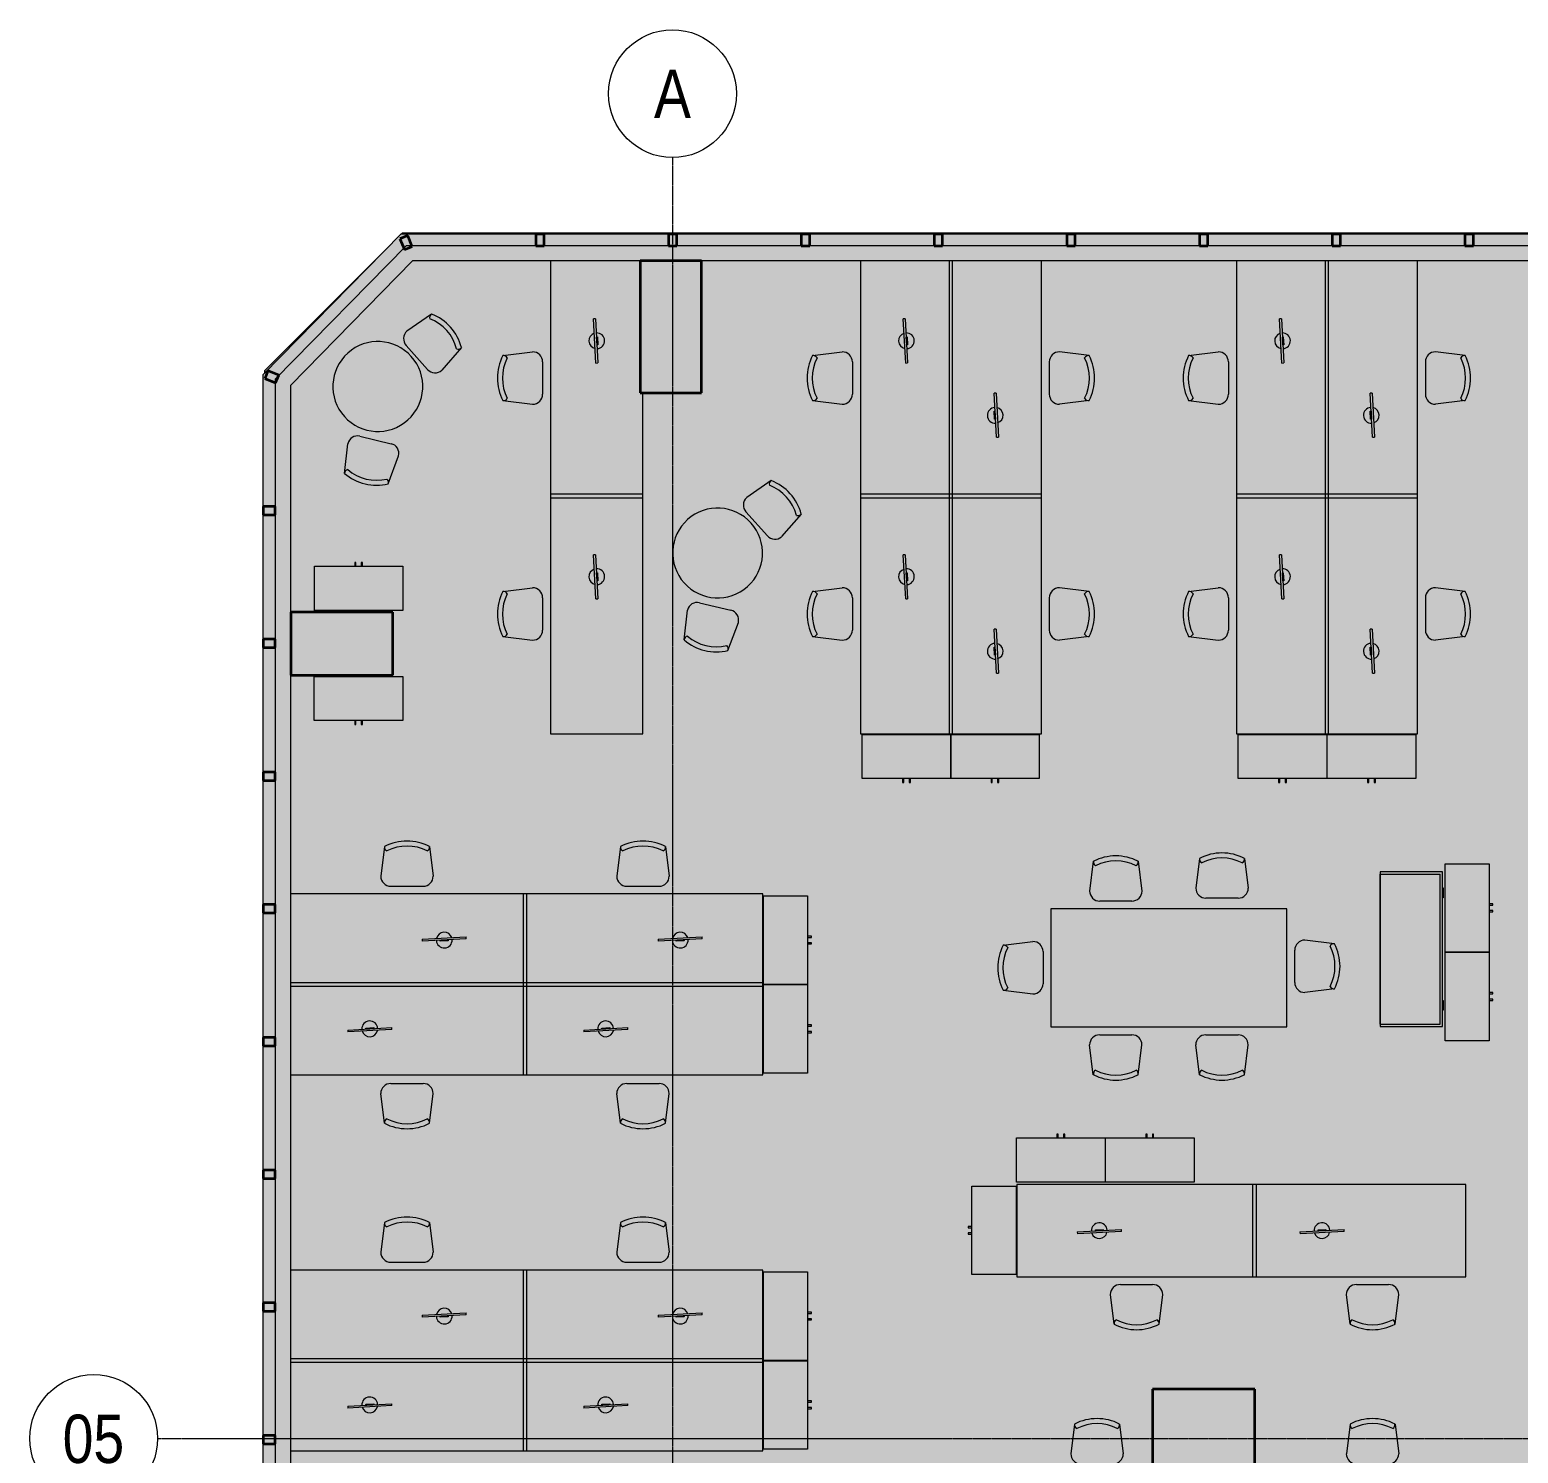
# Model space of a CAD drawing. Header units: millimetres. Extents: x -31381 to 39197, y -15686 to 26001.
# Drawn here: x -31381 to -16241, y 11521 to 26001 of the extents above; entities that cross this region are included whole.
import ezdxf

# ---------------------------------------------------------------- set-up
doc = ezdxf.new("R2010")
doc.units = ezdxf.units.MM
doc.linetypes.add('BVNDH-Grid Line', pattern=[22.225, 12.7, -3.175, 3.175, -3.175])
for name, color, linetype, lineweight in [('A-COLS', 52, 'Continuous', 13), ('A-DETL-GENF', 92, 'Continuous', 9), ('A-DETL-THIN', 151, 'Continuous', 9), ('A-WALL', 113, 'Continuous', 13), ('G-IMPT', 8, 'Continuous', 9), ('I-FURN', 30, 'Continuous', 13), ('Q-CASE', 31, 'Continuous', 9), ('S-COLS', 52, 'Continuous', 13), ('S-GRID', 1, 'Continuous', 9), ('S-GRID-IDEN', 1, 'Continuous', 9)]:
    doc.layers.add(name, color=color, linetype=linetype, lineweight=lineweight)
doc.styles.add('Arial Narrow', font='ARIALN.TTF', dxfattribs={"height": 491.641337})

# ---------------------------------------------------------------- blocks, each defined once
blk = doc.blocks.new('Desk - Arup Desk-682425-Level 9 201 Kent St 1_100')
at = {"layer": 'I-FURN', "lineweight": 9}
for p, q in [((1981, 850), (-429, 850)), ((1981, -88), (1981, 850)), ((159, 369), (608, 393)), ((159, 369), (160, 349)), ((609, 373), (160, 349)), ((344, 389), (424, 393)), ((345, 379), (344, 389)), ((425, 384), (345, 379)), ((424, 393), (425, 384)), ((609, 373), (608, 393)), ((-429, -88), (1981, -88))]:
    blk.add_line(p, q, dxfattribs=at)
for start, end in [(3, 183), (198, 348)]:
    blk.add_arc((383, 381), 80, start, end, dxfattribs=at)
blk = doc.blocks.new('Desk - Arup Desk-682426-Level 9 201 Kent St 1_100')
at = {"layer": 'I-FURN', "lineweight": 9}
for p, q in [((1981, 850), (-457, 850)), ((-457, 850), (-457, -88)), ((1981, -88), (1981, 850)), ((159, 369), (608, 393)), ((159, 369), (160, 349)), ((609, 373), (160, 349)), ((344, 389), (424, 393)), ((345, 379), (344, 389)), ((425, 384), (345, 379)), ((424, 393), (425, 384)), ((609, 373), (608, 393)), ((-457, -88), (1981, -88))]:
    blk.add_line(p, q, dxfattribs=at)
for start, end in [(3, 183), (198, 348)]:
    blk.add_arc((383, 381), 80, start, end, dxfattribs=at)
blk = doc.blocks.new('Desk - Arup Desk-682427-Level 9 201 Kent St 1_100')
at = {"layer": 'I-FURN', "lineweight": 9}
for p, q in [((1981, 850), (-457, 850)), ((-457, 850), (-457, -88)), ((1981, -88), (1981, 850)), ((159, 369), (608, 393)), ((159, 369), (160, 349)), ((609, 373), (160, 349)), ((344, 389), (424, 393)), ((345, 379), (344, 389)), ((425, 384), (345, 379)), ((424, 393), (425, 384)), ((609, 373), (608, 393)), ((-457, -88), (1981, -88))]:
    blk.add_line(p, q, dxfattribs=at)
for start, end in [(3, 183), (198, 348)]:
    blk.add_arc((383, 381), 80, start, end, dxfattribs=at)
blk = doc.blocks.new('Desk - Arup Desk-682428-Level 9 201 Kent St 1_100')
at = {"layer": 'I-FURN', "lineweight": 9}
for p, q in [((1953, 850), (-457, 850)), ((-457, 850), (-457, -88)), ((159, 369), (608, 393)), ((159, 369), (160, 349)), ((609, 373), (160, 349)), ((344, 389), (424, 393)), ((345, 379), (344, 389)), ((425, 384), (345, 379)), ((424, 393), (425, 384)), ((609, 373), (608, 393)), ((-457, -88), (1953, -88))]:
    blk.add_line(p, q, dxfattribs=at)
for start, end in [(3, 183), (198, 348)]:
    blk.add_arc((383, 381), 80, start, end, dxfattribs=at)
blk = doc.blocks.new('Chair-Desk - Chair-Desk-400354-Level 9 201 Kent St 1_100')
at = {"layer": 'I-FURN', "lineweight": 9}
for p, q in [((-164, 405), (163, 405)), ((-229, 0), (-266, 302)), ((229, 0), (266, 302))]:
    blk.add_line(p, q, dxfattribs=at)
for centre, radius, start, end in [((-164, 302), 103, 90, 180), ((163, 302), 103, 360, 90), ((-186, 7), 43.1, 116.8148, 189.0029), ((0, 447), 451, 242.9089, 297.0911), ((186, 7), 43.1, 350.9971, 63.1852), ((0, 447), 502, 242.9089, 297.0911)]:
    blk.add_arc(centre, radius, start, end, dxfattribs=at)
blk = doc.blocks.new('Chair-Desk - Chair-Desk-401080-Level 9 201 Kent St 1_100')
at = {"layer": 'I-FURN', "lineweight": 9}
for p, q in [((-229, 0), (-266, -302)), ((229, 0), (266, -302)), ((-164, -405), (163, -405))]:
    blk.add_line(p, q, dxfattribs=at)
for centre, radius, start, end in [((0, -447), 502, 62.9089, 117.0911), ((-186, -7), 43.1, 170.9971, 243.1852), ((0, -447), 451, 62.9089, 117.0911), ((186, -7), 43.1, 296.8148, 9.0029), ((-164, -302), 103, 180, 270), ((163, -302), 103, 270, 0)]:
    blk.add_arc(centre, radius, start, end, dxfattribs=at)
blk = doc.blocks.new('Desk - Arup Desk-641600-Level 9 201 Kent St 1_100')
at = {"layer": 'I-FURN', "lineweight": 9}
for p, q in [((1981, 850), (-429, 850)), ((1981, -88), (1981, 850)), ((159, 369), (608, 393)), ((159, 369), (160, 349)), ((609, 373), (160, 349)), ((344, 389), (424, 393)), ((345, 379), (344, 389)), ((425, 384), (345, 379)), ((424, 393), (425, 384)), ((609, 373), (608, 393)), ((-429, -88), (1981, -88))]:
    blk.add_line(p, q, dxfattribs=at)
for start, end in [(3, 183), (198, 348)]:
    blk.add_arc((383, 381), 80, start, end, dxfattribs=at)
blk = doc.blocks.new('Desk - Arup Desk-641601-Level 9 201 Kent St 1_100')
at = {"layer": 'I-FURN', "lineweight": 9}
for p, q in [((1981, 850), (-457, 850)), ((-457, 850), (-457, -88)), ((1981, -88), (1981, 850)), ((159, 369), (608, 393)), ((159, 369), (160, 349)), ((609, 373), (160, 349)), ((344, 389), (424, 393)), ((345, 379), (344, 389)), ((425, 384), (345, 379)), ((424, 393), (425, 384)), ((609, 373), (608, 393)), ((-457, -88), (1981, -88))]:
    blk.add_line(p, q, dxfattribs=at)
for start, end in [(3, 183), (198, 348)]:
    blk.add_arc((383, 381), 80, start, end, dxfattribs=at)
blk = doc.blocks.new('Desk - Arup Desk-682429-Level 9 201 Kent St 1_100')
at = {"layer": 'I-FURN', "lineweight": 9}
for p, q in [((1981, 850), (-457, 850)), ((-457, 850), (-457, -88)), ((1981, -88), (1981, 850)), ((159, 369), (608, 393)), ((159, 369), (160, 349)), ((609, 373), (160, 349)), ((344, 389), (424, 393)), ((345, 379), (344, 389)), ((425, 384), (345, 379)), ((424, 393), (425, 384)), ((609, 373), (608, 393)), ((-457, -88), (1981, -88))]:
    blk.add_line(p, q, dxfattribs=at)
for start, end in [(3, 183), (198, 348)]:
    blk.add_arc((383, 381), 80, start, end, dxfattribs=at)
blk = doc.blocks.new('Desk - Arup Desk-682430-Level 9 201 Kent St 1_100')
at = {"layer": 'I-FURN', "lineweight": 9}
for p, q in [((1953, 850), (-457, 850)), ((-457, 850), (-457, -88)), ((159, 369), (608, 393)), ((159, 369), (160, 349)), ((609, 373), (160, 349)), ((344, 389), (424, 393)), ((345, 379), (344, 389)), ((425, 384), (345, 379)), ((424, 393), (425, 384)), ((609, 373), (608, 393)), ((-457, -88), (1953, -88))]:
    blk.add_line(p, q, dxfattribs=at)
for start, end in [(3, 183), (198, 348)]:
    blk.add_arc((383, 381), 80, start, end, dxfattribs=at)
blk = doc.blocks.new('Desk - Arup Desk-682546-Level 9 201 Kent St 1_100')
at = {"layer": 'I-FURN', "lineweight": 9}
for p, q in [((1981, 850), (-424, 850)), ((1981, -88), (1981, 850)), ((159, 369), (608, 393)), ((159, 369), (160, 349)), ((609, 373), (160, 349)), ((344, 389), (424, 393)), ((345, 379), (344, 389)), ((425, 384), (345, 379)), ((424, 393), (425, 384)), ((609, 373), (608, 393)), ((-424, -88), (1981, -88))]:
    blk.add_line(p, q, dxfattribs=at)
for start, end in [(3, 183), (198, 348)]:
    blk.add_arc((383, 381), 80, start, end, dxfattribs=at)
blk = doc.blocks.new('Desk - Arup Desk-682547-Level 9 201 Kent St 1_100')
at = {"layer": 'I-FURN', "lineweight": 9}
for p, q in [((1981, 850), (-457, 850)), ((-457, 850), (-457, -88)), ((1981, -88), (1981, 850)), ((159, 369), (608, 393)), ((159, 369), (160, 349)), ((609, 373), (160, 349)), ((344, 389), (424, 393)), ((345, 379), (344, 389)), ((425, 384), (345, 379)), ((424, 393), (425, 384)), ((609, 373), (608, 393)), ((-457, -88), (1981, -88))]:
    blk.add_line(p, q, dxfattribs=at)
for start, end in [(3, 183), (198, 348)]:
    blk.add_arc((383, 381), 80, start, end, dxfattribs=at)
blk = doc.blocks.new('Desk - Arup Desk-682548-Level 9 201 Kent St 1_100')
at = {"layer": 'I-FURN', "lineweight": 9}
for p, q in [((1981, 850), (-457, 850)), ((-457, 850), (-457, -88)), ((1981, -88), (1981, 850)), ((159, 369), (608, 393)), ((159, 369), (160, 349)), ((609, 373), (160, 349)), ((344, 389), (424, 393)), ((345, 379), (344, 389)), ((425, 384), (345, 379)), ((424, 393), (425, 384)), ((609, 373), (608, 393)), ((-457, -88), (1981, -88))]:
    blk.add_line(p, q, dxfattribs=at)
for start, end in [(3, 183), (198, 348)]:
    blk.add_arc((383, 381), 80, start, end, dxfattribs=at)
blk = doc.blocks.new('Desk - Arup Desk-682549-Level 9 201 Kent St 1_100')
at = {"layer": 'I-FURN', "lineweight": 9}
for p, q in [((1948, 850), (-457, 850)), ((-457, 850), (-457, -88)), ((159, 369), (608, 393)), ((159, 369), (160, 349)), ((609, 373), (160, 349)), ((344, 389), (424, 393)), ((345, 379), (344, 389)), ((425, 384), (345, 379)), ((424, 393), (425, 384)), ((609, 373), (608, 393)), ((-457, -88), (1948, -88))]:
    blk.add_line(p, q, dxfattribs=at)
for start, end in [(3, 183), (198, 348)]:
    blk.add_arc((383, 381), 80, start, end, dxfattribs=at)
blk = doc.blocks.new('Desk - Arup Desk-682550-Level 9 201 Kent St 1_100')
at = {"layer": 'I-FURN', "lineweight": 9}
for p, q in [((1981, 850), (-424, 850)), ((1981, -88), (1981, 850)), ((159, 369), (608, 393)), ((159, 369), (160, 349)), ((609, 373), (160, 349)), ((344, 389), (424, 393)), ((345, 379), (344, 389)), ((425, 384), (345, 379)), ((424, 393), (425, 384)), ((609, 373), (608, 393)), ((-424, -88), (1981, -88))]:
    blk.add_line(p, q, dxfattribs=at)
for start, end in [(3, 183), (198, 348)]:
    blk.add_arc((383, 381), 80, start, end, dxfattribs=at)
blk = doc.blocks.new('Desk - Arup Desk-682551-Level 9 201 Kent St 1_100')
at = {"layer": 'I-FURN', "lineweight": 9}
for p, q in [((1981, 850), (-457, 850)), ((-457, 850), (-457, -88)), ((1981, -88), (1981, 850)), ((159, 369), (608, 393)), ((159, 369), (160, 349)), ((609, 373), (160, 349)), ((344, 389), (424, 393)), ((345, 379), (344, 389)), ((425, 384), (345, 379)), ((424, 393), (425, 384)), ((609, 373), (608, 393)), ((-457, -88), (1981, -88))]:
    blk.add_line(p, q, dxfattribs=at)
for start, end in [(3, 183), (198, 348)]:
    blk.add_arc((383, 381), 80, start, end, dxfattribs=at)
blk = doc.blocks.new('Desk - Arup Desk-682552-Level 9 201 Kent St 1_100')
at = {"layer": 'I-FURN', "lineweight": 9}
for p, q in [((1981, 850), (-457, 850)), ((-457, 850), (-457, -88)), ((1981, -88), (1981, 850)), ((159, 369), (608, 393)), ((159, 369), (160, 349)), ((609, 373), (160, 349)), ((344, 389), (424, 393)), ((345, 379), (344, 389)), ((425, 384), (345, 379)), ((424, 393), (425, 384)), ((609, 373), (608, 393)), ((-457, -88), (1981, -88))]:
    blk.add_line(p, q, dxfattribs=at)
for start, end in [(3, 183), (198, 348)]:
    blk.add_arc((383, 381), 80, start, end, dxfattribs=at)
blk = doc.blocks.new('Desk - Arup Desk-682553-Level 9 201 Kent St 1_100')
at = {"layer": 'I-FURN', "lineweight": 9}
for p, q in [((1948, 850), (-457, 850)), ((-457, 850), (-457, -88)), ((159, 369), (608, 393)), ((159, 369), (160, 349)), ((609, 373), (160, 349)), ((344, 389), (424, 393)), ((345, 379), (344, 389)), ((425, 384), (345, 379)), ((424, 393), (425, 384)), ((609, 373), (608, 393)), ((-457, -88), (1948, -88))]:
    blk.add_line(p, q, dxfattribs=at)
for start, end in [(3, 183), (198, 348)]:
    blk.add_arc((383, 381), 80, start, end, dxfattribs=at)
blk = doc.blocks.new('Desk - Arup Desk-682574-Level 9 201 Kent St 1_100')
at = {"layer": 'I-FURN', "lineweight": 9}
for p, q in [((1981, 850), (-457, 850)), ((-457, 850), (-457, -88)), ((1981, -88), (1981, 850)), ((159, 369), (608, 393)), ((159, 369), (160, 349)), ((609, 373), (160, 349)), ((344, 389), (424, 393)), ((345, 379), (344, 389)), ((425, 384), (345, 379)), ((424, 393), (425, 384)), ((609, 373), (608, 393)), ((-457, -88), (1981, -88))]:
    blk.add_line(p, q, dxfattribs=at)
for start, end in [(3, 183), (198, 348)]:
    blk.add_arc((383, 381), 80, start, end, dxfattribs=at)
blk = doc.blocks.new('Desk - Arup Desk-682575-Level 9 201 Kent St 1_100')
at = {"layer": 'I-FURN', "lineweight": 9}
for p, q in [((1846, 850), (-322, 850)), ((-322, 850), (-322, -88)), ((1846, -88), (1846, 850)), ((159, 369), (608, 393)), ((159, 369), (160, 349)), ((609, 373), (160, 349)), ((344, 389), (424, 393)), ((345, 379), (344, 389)), ((425, 384), (345, 379)), ((424, 393), (425, 384)), ((609, 373), (608, 393)), ((-322, -88), (1846, -88))]:
    blk.add_line(p, q, dxfattribs=at)
for start, end in [(3, 183), (198, 348)]:
    blk.add_arc((383, 381), 80, start, end, dxfattribs=at)
blk = doc.blocks.new('Desk - Arup Desk-682587-Level 9 201 Kent St 1_100')
at = {"layer": 'I-FURN', "lineweight": 9}
for p, q in [((1981, 850), (911, 850)), ((1981, -88), (1981, 850)), ((159, 369), (608, 393)), ((159, 369), (160, 349)), ((609, 373), (160, 349)), ((344, 389), (424, 393)), ((345, 379), (344, 389)), ((425, 384), (345, 379)), ((424, 393), (425, 384)), ((609, 373), (608, 393)), ((-429, -88), (1981, -88))]:
    blk.add_line(p, q, dxfattribs=at)
for start, end in [(3, 183), (198, 348)]:
    blk.add_arc((383, 381), 80, start, end, dxfattribs=at)
blk = doc.blocks.new('Desk - Arup Desk-682588-Level 9 201 Kent St 1_100')
at = {"layer": 'I-FURN', "lineweight": 9}
for p, q in [((1981, 850), (-457, 850)), ((-457, 850), (-457, -88)), ((1981, -88), (1981, 850)), ((159, 369), (608, 393)), ((159, 369), (160, 349)), ((609, 373), (160, 349)), ((344, 389), (424, 393)), ((345, 379), (344, 389)), ((425, 384), (345, 379)), ((424, 393), (425, 384)), ((609, 373), (608, 393)), ((-457, -88), (1981, -88))]:
    blk.add_line(p, q, dxfattribs=at)
for start, end in [(3, 183), (198, 348)]:
    blk.add_arc((383, 381), 80, start, end, dxfattribs=at)
blk = doc.blocks.new('B  - 500deep-400395-Level 9 201 Kent St 1_100')
at = {"layer": 'Q-CASE'}
for p, q in [((-406, -169), (-406, 281)), ((-406, 281), (494, 281)), ((494, 281), (494, -169)), ((494, -169), (-406, -169)), ((5, -169), (5, -207)), ((5, -207), (17, -207)), ((17, -207), (17, -169)), ((71, -169), (71, -207)), ((71, -207), (84, -207)), ((84, -207), (84, -169))]:
    blk.add_line(p, q, dxfattribs=at)
blk = doc.blocks.new('Table-Rectangular - 1200x2400-400393-Level 9 201 Kent St 1_100')
at = {"layer": 'I-FURN', "lineweight": 9}
for p, q in [((600, 1200), (-600, 1200)), ((-600, 1200), (-600, -1200)), ((600, -1200), (600, 1200)), ((-600, -1200), (600, -1200))]:
    blk.add_line(p, q, dxfattribs=at)
blk = doc.blocks.new('Round_Coffee_Table_2405 - Round_Coffee_Table_2405-400399-Level 9 201 Kent St 1_100')
at = {"layer": 'I-FURN', "lineweight": 9}
for start, end in [(360, 180), (180, 360)]:
    blk.add_arc((0, 0), 457, start, end, dxfattribs=at)
blk = doc.blocks.new('Credenza _AUS_ - 1525 x 0610mm-400349-Level 9 201 Kent St 1_100')
at = {"layer": 'I-FURN', "lineweight": 9}
for p, q in [((847, 310), (-728, 310)), ((-728, 310), (-728, -326)), ((-703, 310), (-703, -300)), ((-703, 310), (822, 310)), ((822, 310), (822, -300)), ((847, -326), (847, 310)), ((-703, -300), (822, -300)), ((-728, -326), (847, -326)), ((-563, -332), (-563, -326)), ((-462, -332), (-563, -332)), ((-462, -326), (-462, -332)), ((581, -332), (581, -326)), ((682, -332), (581, -332)), ((682, -326), (682, -332))]:
    blk.add_line(p, q, dxfattribs=at)
blk = doc.blocks.new('Walls 1 - 140902 Building Facade_sat-1083296-Level 9 201 Kent St 1_100')
at = {"layer": 'G-IMPT', "lineweight": 13}
h = blk.add_hatch(color=254, dxfattribs=at)
h.paths.add_polyline_path([(8026, -11406), (33252, -11406), (34573, -10063), (35857, -10063), (36143, -10349), (35859, -10055), (34759, -10055), (34759, -9943), (34522, -9943), (33202, -11286), (-28885, -11286), (-28885, 22446), (-27552, 23804), (7527, 23803), (7528, 22384), (15558, 14390), (20648, 14390), (34759, 14388), (34759, 14508), (15608, 14510), (7648, 22434), (7647, 23923), (-27602, 23924), (-29005, 22495), (-29005, -11406), (6974, -11406)], flags=0)
h.paths.add_polyline_path([(35839, 14508), (37477, 16146), (37477, 16155), (35830, 14508)], flags=0)
blk.add_hatch(color=254, dxfattribs=at).paths.add_polyline_path([(-28885, -11286), (880, -11286), (880, -11131), (-28730, -11131), (-28730, 22383), (-27487, 23649), (7390, 23648), (7390, 22321), (7373, 22321), (7373, 22319), (15494, 14235), (34462, 14235), (34462, 14375), (34562, 14375), (34562, 14233), (34663, 14233), (34663, 14388), (29062, 14388), (15558, 14391), (7528, 22384), (7527, 23803), (-27553, 23803), (-28885, 22446), (-28885, -11142)], flags=0)
at = {"layer": 'A-WALL', "color": 47, "lineweight": 35}
for p, q in [((-26149, 23922), (-26234, 23922)), ((-26234, 23922), (-26234, 23802)), ((-26149, 23802), (-26149, 23922)), ((-24798, 23922), (-24883, 23922)), ((-24883, 23922), (-24883, 23802)), ((-24798, 23802), (-24798, 23922)), ((-23448, 23922), (-23533, 23922)), ((-23533, 23922), (-23533, 23802)), ((-23448, 23802), (-23448, 23922)), ((-22097, 23922), (-22182, 23922)), ((-22182, 23922), (-22182, 23802)), ((-22097, 23802), (-22097, 23922)), ((-20747, 23922), (-20832, 23922)), ((-20832, 23922), (-20832, 23802)), ((-20747, 23802), (-20747, 23922)), ((-19399, 23922), (-19484, 23922)), ((-19484, 23922), (-19484, 23802)), ((-19399, 23802), (-19399, 23922)), ((-18048, 23922), (-18133, 23922)), ((-18133, 23922), (-18133, 23802)), ((-18048, 23802), (-18048, 23922)), ((-16698, 23922), (-16783, 23922)), ((-16783, 23922), (-16783, 23802)), ((-16698, 23802), (-16698, 23922)), ((-27536, 23908), (-27615, 23876)), ((-27615, 23876), (-27570, 23765)), ((-27570, 23765), (-27491, 23797)), ((-27491, 23797), (-27536, 23908)), ((-26234, 23802), (-26149, 23802)), ((-24883, 23802), (-24798, 23802)), ((-23533, 23802), (-23448, 23802)), ((-22182, 23802), (-22097, 23802)), ((-20832, 23802), (-20747, 23802)), ((-19484, 23802), (-19399, 23802)), ((-18133, 23802), (-18048, 23802)), ((-16783, 23802), (-16698, 23802)), ((-28958, 22533), (-28991, 22455)), ((-28991, 22455), (-28881, 22408)), ((-28847, 22486), (-28958, 22533)), ((-28881, 22408), (-28847, 22486)), ((-29005, 21151), (-29005, 21066)), ((-28885, 21151), (-29005, 21151)), ((-29005, 21066), (-28885, 21066)), ((-28885, 21066), (-28885, 21151)), ((-29005, 19801), (-29005, 19716)), ((-28885, 19801), (-29005, 19801)), ((-29005, 19716), (-28885, 19716)), ((-28885, 19716), (-28885, 19801)), ((-29005, 18450), (-29005, 18365)), ((-28885, 18450), (-29005, 18450)), ((-29005, 18365), (-28885, 18365)), ((-28885, 18365), (-28885, 18450)), ((-29005, 17102), (-29005, 17017)), ((-28885, 17102), (-29005, 17102)), ((-29005, 17017), (-28885, 17017)), ((-28885, 17017), (-28885, 17102)), ((-29005, 15751), (-29005, 15666)), ((-28885, 15751), (-29005, 15751)), ((-28885, 15666), (-28885, 15751)), ((-29005, 15666), (-28885, 15666)), ((-29005, 14401), (-29005, 14316)), ((-28885, 14401), (-29005, 14401)), ((-28885, 14316), (-28885, 14401)), ((-29005, 14316), (-28885, 14316)), ((-29005, 13050), (-29005, 12965)), ((-28885, 13050), (-29005, 13050)), ((-28885, 12965), (-28885, 13050)), ((-29005, 12965), (-28885, 12965)), ((-29005, 11702), (-29005, 11617)), ((-28885, 11702), (-29005, 11702)), ((-28885, 11617), (-28885, 11702)), ((-29005, 11617), (-28885, 11617))]:
    blk.add_line(p, q, dxfattribs=at)
at = {"layer": 'G-IMPT', "color": 67, "lineweight": 13}
for p, q in [((-29005, 22495), (-27602, 23924)), ((-27602, 23924), (7647, 23923)), ((-27552, 23804), (-28885, 22446)), ((7527, 23803), (-27552, 23804)), ((-27487, 23649), (-28730, 22383)), ((-25174, 23649), (-27487, 23649)), ((-14374, 23649), (-24549, 23649)), ((-29005, -11406), (-29005, 22495)), ((-28885, 22446), (-28885, -11286)), ((-28730, 22383), (-28730, -11131))]:
    blk.add_line(p, q, dxfattribs=at)
blk = doc.blocks.new('Walls 1 - Walls 1-1083272-Level 9 201 Kent St 1_100')
blk.add_blockref('Walls 1 - 140902 Building Facade_sat-1083296-Level 9 201 Kent St 1_100', (0, 0))
blk = doc.blocks.new('Columns8 - Columns-1586433-Level 9 201 Kent St 1_100')
at = {"layer": 'A-COLS'}
blk.add_hatch(color=254, dxfattribs=at).paths.add_polyline_path([(13561, -10807), (13608, -10807), (13608, -10168), (12572, -10168), (12572, -10807)], flags=0)
at = {"layer": 'A-COLS', "color": 47, "lineweight": 35}
for p, q in [((12572, -10168), (12572, -10807)), ((13608, -10168), (12572, -10168)), ((13608, -10807), (13608, -10168)), ((12572, -10807), (13608, -10807))]:
    blk.add_line(p, q, dxfattribs=at)
blk = doc.blocks.new('Columns24 - Columns-1589662-Level 9 201 Kent St 1_100')
at = {"layer": 'A-COLS'}
blk.add_hatch(color=254, dxfattribs=at).paths.add_polyline_path([(13743, -11009), (13766, -11009), (13766, -10041), (12726, -10041), (12726, -11009), (13364, -11009)], flags=0)
at = {"layer": 'A-COLS', "color": 47, "lineweight": 35}
for p, q in [((12726, -10041), (12726, -11009)), ((13766, -10041), (12726, -10041)), ((13766, -11009), (13766, -10041)), ((12726, -11009), (13766, -11009))]:
    blk.add_line(p, q, dxfattribs=at)
blk = doc.blocks.new('Grid - Grid Head_BVNDH-294967-Level 9 201 Kent St 1_100')
at = {"layer": 'S-GRID-IDEN'}
blk.add_circle((0, 0), 6.5, dxfattribs=at)

msp = doc.modelspace()

# ---------------------------------------------------------------- hatches: boundary and pattern name
at = {"layer": 'A-DETL-GENF'}
h = msp.add_hatch(color=9, dxfattribs=at)
h.paths.add_polyline_path([(-28729.7, -11131.1), (-25160.5, -11131.1), (-25160.5, -9801.1), (-24535.5, -9801.1), (-24535.5, -11131.1), (-14359.1, -11131.1), (-14359.1, -9801.1), (-13734.1, -9801.1), (-13734.1, -11131.1), (-3550.9, -11131.1), (-3550.9, -9801.1), (-2925.9, -9801.1), (-2925.9, -11131.1), (780.2, -11131.1), (780.2, -5814.1), (880.2, -5814.1), (880.2, -542.9), (855.3, -542.9), (855.3, -4575.8), (-2473.7, -4575.8), (-2473.7, -542.9), (-2523.7, -542.9), (-2523.7, -342.9), (-1898.7, -342.9), (-1898.7, 1233.2), (-4518.7, 1233.2), (-4518.7, 708.2), (-4718.7, 708.2), (-4718.7, 858.2), (-5143.7, 858.2), (-5143.7, 1658.2), (-4718.7, 1658.2), (-4718.7, 5612.8), (-7543.7, 5612.8), (-7543.7, 4981), (-6089.3, 4981), (-6089.3, 4931), (-7543.7, 4931), (-7543.7, 4099.7), (-6089.3, 4099.7), (-6089.3, 4049.7), (-7543.7, 4049.7), (-7543.7, 3243.2), (-6089.3, 3243.2), (-6089.3, 3193.2), (-7543.7, 3193.2), (-7543.7, 2387.3), (-6089.3, 2387.3), (-6089.3, 2337.3), (-7543.7, 2337.3), (-7543.7, 1558.2), (-6093.7, 1558.2), (-6093.7, 1358.2), (-6203.7, 1358.2), (-6203.7, 1333.2), (-6843.7, 1333.2), (-6843.7, -342.9), (-4718.7, -342.9), (-4718.7, -111.8), (-4518.7, -111.8), (-4518.7, -342.9), (-3343.7, -342.9), (-3343.7, -542.9), (-3393.7, -542.9), (-3393.7, -4481.8), (-3403.7, -4481.8), (-3403.7, -4486.8), (-10713.7, -4486.8), (-10713.7, -4536.8), (-10813.7, -4536.8), (-10813.7, -4486.8), (-10833.7, -4486.8), (-10833.7, -4536.8), (-14983.7, -4536.8), (-14983.7, -361.8), (-14078.7, -361.8), (-14078.7, 11598.2), (-14148.9, 11598.2), (-14148.9, 16903.2), (-14153.7, 16903.2), (-14153.7, 17003.2), (886.3, 17003.2), (886.3, 13043.2), (-1868.3, 13043.2), (-1868.3, 11698.2), (-732.1, 11698.2), (-732.1, 11498.2), (-1698.7, 11498.2), (-1698.7, 11378.2), (-1898.7, 11378.2), (-1898.7, 11498.2), (-4518.7, 11498.2), (-4518.7, 11398.2), (-4718.7, 11398.2), (-4718.7, 11498.2), (-5943.7, 11498.2), (-5943.7, 9918.2), (-7543.7, 9918.2), (-7543.7, 9171.2), (-6089.3, 9171.2), (-6089.3, 9121.2), (-7543.7, 9121.2), (-7543.7, 8339.3), (-6089.3, 8339.3), (-6089.3, 8289.3), (-7543.7, 8289.3), (-7543.7, 7505.4), (-6089.3, 7505.4), (-6089.3, 7455.4), (-7543.7, 7455.4), (-7543.7, 6671.4), (-6089.3, 6671.4), (-6089.3, 6621.4), (-7543.7, 6621.4), (-7543.7, 5812.8), (-4718.7, 5812.8), (-4718.7, 10398.2), (-4518.7, 10398.2), (-4518.7, 9983.2), (-1898.7, 9983.2), (-1898.7, 10378.2), (-1698.7, 10378.2), (-1698.7, 10258.2), (146.3, 10258.2), (146.3, 11698.2), (6682.5, 11698.2), (9252.5, 9128.2), (12414.3, 9128.2), (12414.3, -442.9), (12364.3, -442.9), (12364.3, -541.8), (14223.3, -541.8), (14223.3, -192.9), (14323.3, -192.9), (14323.3, -442.9), (15813.8, -442.9), (15813.8, 23.8), (16853.3, 23.8), (16853.3, -442.9), (17572.5, -442.9), (17572.5, 2379.8), (14326.3, 2379.8), (14326.3, 707.1), (14323.3, 707.1), (14323.3, 607.1), (14223.3, 607.1), (14223.3, 707.1), (14226.3, 707.1), (14226.3, 2379.8), (14206.3, 2379.8), (14206.3, 2779.8), (15146.3, 2779.8), (15146.3, 2764.8), (14326.3, 2764.8), (14326.3, 2479.8), (17572.5, 2479.8), (17572.5, 5251.5), (14323.3, 5251.5), (14323.3, 3651.5), (14223.3, 3651.5), (14223.3, 5251.5), (14203.3, 5251.5), (14203.3, 5651.5), (15143.3, 5651.5), (15143.3, 5636.5), (14323.3, 5636.5), (14323.3, 5351.5), (17572.5, 5351.5), (17572.5, 8028.2), (14323.3, 8028.2), (14323.3, 6471.5), (14223.3, 6471.5), (14223.3, 8143.2), (17572.5, 8143.2), (17572.5, 8173.5), (17672.5, 8173.5), (17672.5, 7573.5), (17683.3, 7573.5), (17682.7, 8178.2), (17009.9, 8178.2), (17009.9, 14235.4), (15494.5, 14235.4), (7373.3, 22319.3), (7373.3, 22321.1), (6922.2, 22321.1), (6922.2, 23648.2), (-13748.7, 23648.2), (-13748.8, 22308.7), (-14373.8, 22308.7), (-14373.8, 23648.7), (-24548.7, 23648.2), (-24548.8, 22309), (-25173.8, 22309), (-25173.8, 23649), (-27487.6, 23648.2), (-28729.7, 22382.8), (-28729.7, -11128.9)], flags=0)
h.paths.add_polyline_path([(-28725.7, -7564.5), (-28725.7, -6925.3), (-27689.8, -6925.3), (-27689.8, -7564.5), (-27736.4, -7564.5)], flags=0)
h.paths.add_polyline_path([(826.3, -4561.8), (826.3, -542.9), (-2373.7, -542.9), (-2373.7, -4561.8), (-388.8, -4561.8)], flags=0)
h.paths.add_polyline_path([(-14341.8, -4436.8), (-10933.7, -4436.8), (-10933.7, -542.9), (-14078.7, -542.9), (-14078.7, -461.8), (-14883.7, -461.8), (-14883.7, -4436.8), (-14588.5, -4436.8)], flags=0)
h.paths.add_polyline_path([(-7633.7, -4386.8), (-5893.7, -4386.8), (-5893.7, -4278.5), (-5793.7, -4278.5), (-5793.7, -4386.8), (-3493.7, -4386.8), (-3493.7, -542.9), (-5793.7, -542.9), (-5793.7, -3516.5), (-5893.7, -3516.5), (-5893.7, -542.9), (-10713.7, -542.9), (-10713.7, -4386.8), (-7867, -4386.8)], flags=0)
h.paths.add_polyline_path([(-10813.7, -4386.8), (-10813.7, -542.9), (-10833.7, -542.9), (-10833.7, -4386.8)], flags=0)
h.paths.add_polyline_path([(-19959.8, -1009.2), (-19959.8, 19.5), (-18920.5, 19.5), (-18920.5, -1009.2), (-19944.7, -1009.2)], flags=0)
h.paths.add_polyline_path([(12233.1, -541.8), (12296.3, -541.8), (12296.3, -442.9), (12314.3, -442.9), (12314.3, 4481.2), (9381.3, 4481.2), (9381.3, -342.9), (9386.3, -342.9), (9386.3, -442.9), (11476.3, -442.9), (11476.3, -541.8)], flags=0)
h.paths.add_polyline_path([(17683.3, -541.8), (17683.3, -142.9), (17672.5, -142.9), (17672.5, -541.8)], flags=0)
h.paths.add_polyline_path([(3991.3, -524.9), (3991.3, 1468.2), (4191.3, 1468.2), (4191.3, 881), (6656.3, 881), (6656.3, 3429.5), (4191.3, 3429.5), (4191.3, 2878.2), (3991.3, 2878.2), (3991.3, 4108.2), (4191.3, 4108.2), (4191.3, 3629.5), (6656.3, 3629.5), (6656.3, 5998.2), (4191.3, 5998.2), (4191.3, 5518.2), (3991.3, 5518.2), (3991.3, 6748.2), (4191.3, 6748.2), (4191.3, 6198.2), (6656.3, 6198.2), (6656.3, 8757.1), (4191.3, 8757.1), (4191.3, 8158.2), (3991.3, 8158.2), (3991.3, 9388.2), (4191.3, 9388.2), (4191.3, 8957.1), (6656.3, 8957.1), (6656.3, 11413.2), (6571.4, 11498.2), (4191.3, 11498.2), (4191.3, 10798.2), (3991.3, 10798.2), (3991.3, 11680.2), (3983.3, 11680.2), (3983.3, 8064.2), (3991.3, 8064.2), (3991.3, 8058.2), (3983.3, 8058.2), (3983.3, 6848.2), (3991.3, 6848.2), (3991.3, 6842.2), (3983.3, 6842.2), (3983.3, 5424.2), (3991.3, 5424.2), (3991.3, 5418.2), (3983.3, 5418.2), (3983.3, 4208.2), (3991.3, 4208.2), (3991.3, 4202.2), (3983.3, 4202.2), (3983.3, 2784.2), (3991.3, 2784.2), (3991.3, 2778.2), (3983.3, 2778.2), (3983.3, 1568.2), (3991.3, 1568.2), (3991.3, 1562.2), (3983.3, 1562.2), (3983.3, -524.9)], flags=0)
h.paths.add_polyline_path([(-388.8, -342.9), (743.3, -342.9), (743.3, -202.9), (943.3, -202.9), (943.3, 842.1), (223.3, 842.1), (223.3, 867.1), (743.3, 867.1), (743.3, 1758.2), (83.8, 1758.2), (83.8, 1958.2), (743.3, 1958.2), (743.3, 4933.2), (-1698.7, 4933.2), (-1698.7, 1958.2), (-1056.2, 1958.2), (-1056.2, 1758.2), (-1698.7, 1758.2), (-1698.7, -342.9), (-765, -342.9)], flags=0)
h.paths.add_polyline_path([(433.6, -197.9), (223.3, -197.9), (223.3, -172.9), (743.3, -172.9), (743.3, -197.9)], flags=0)
h.paths.add_polyline_path([(17672.5, -22.9), (17683.3, -22.9), (17683.3, 7453.5), (17672.5, 7453.5), (17672.5, 167.1)], flags=0)
h.paths.add_polyline_path([(-4943.7, 1058.2), (-4718.7, 1058.2), (-4718.7, 1458.2), (-4943.7, 1458.2), (-4943.7, 1233.2)], flags=0)
h.paths.add_polyline_path([(-1898.7, 1433.2), (-1898.7, 4083.2), (-4518.7, 4083.2), (-4518.7, 1433.2), (-4290.2, 1433.2)], flags=0)
h.paths.add_polyline_path([(-28725.7, 3235.5), (-28725.7, 3874.7), (-27402.5, 3874.7), (-27402.5, 3419.9), (-27468.8, 3416.4), (-27467.8, 3396.4), (-27402.5, 3399.8), (-27402.5, 3235.5), (-27736.4, 3235.5)], flags=0)
h.paths.add_polyline_path([(14323.3, 3599.8), (14226.3, 3599.8), (14226.3, 3629.8), (14326.3, 3629.8), (14326.3, 3599.8)], flags=0)
h.paths.add_polyline_path([(-1898.7, 4283.2), (-1898.7, 6933.2), (-4518.7, 6933.2), (-4518.7, 4283.2), (-4502.2, 4283.2)], flags=0)
h.paths.add_polyline_path([(9401.3, 4601.2), (9406.3, 4601.2), (9406.3, 9008.2), (9401.3, 9008.2), (9401.3, 4615.2)], flags=0)
h.paths.add_polyline_path([(-1637.2, 5133.2), (743.3, 5133.2), (743.3, 5578.2), (943.3, 5578.2), (943.3, 6393.2), (743.3, 6393.2), (743.3, 6758.2), (-1698.7, 6758.2), (-1698.7, 5133.2)], flags=0)
h.paths.add_polyline_path([(-388.8, 6958.2), (743.3, 6958.2), (743.3, 7843.2), (943.3, 7843.2), (943.3, 8643.2), (743.3, 8643.2), (743.3, 9483.2), (-673.7, 9483.2), (-673.7, 8358.2), (-1698.7, 8358.2), (-1698.7, 6958.2)], flags=0)
h.paths.add_polyline_path([(-4518.7, 7133.2), (-1898.7, 7133.2), (-1898.7, 9783.2), (-4518.7, 9783.2), (-4518.7, 8358.2)], flags=0)
h.paths.add_polyline_path([(-873.7, 8558.2), (-873.7, 9483.2), (-1698.7, 9483.2), (-1698.7, 8558.2), (-1082.1, 8558.2)], flags=0)
h.paths.add_polyline_path([(-27402.5, 8636.5), (-28725.7, 8636.5), (-28725.7, 9275.7), (-27402.5, 9275.7), (-27402.5, 8657.2)], flags=0)
h.paths.add_polyline_path([(9381.3, 8971.1), (9381.3, 9028.2), (9324.2, 9028.2), (9344.8, 9007.6)], flags=0)
h.paths.add_polyline_path([(346.3, 9683.2), (743.3, 9683.2), (743.3, 11498.2), (346.3, 11498.2), (346.3, 10058.2), (-1698.7, 10058.2), (-1698.7, 9683.2), (146.3, 9683.2)], flags=0)
h.paths.add_polyline_path([(16853.3, 11157.2), (15803.3, 11157.2), (15803.3, 12222.2), (16873.3, 12222.2), (16873.3, 11157.2)], flags=0)
h.paths.add_polyline_path([(-19959.8, 11203.6), (-19959.8, 12171.3), (-18920.5, 12171.3), (-18920.5, 11203.6), (-19321.8, 11203.6)], flags=0)
h.paths.add_polyline_path([(-4518.7, 11698.2), (-2068.3, 11698.2), (-2068.3, 16903.2), (-10083.5, 16903.2), (-10083.5, 11698.2), (-6268.3, 11698.2), (-6268.3, 16898.2), (-6068.3, 16898.2), (-6068.3, 11698.2), (-4596.2, 11698.2)], flags=0)
h.paths.add_polyline_path([(-13010.8, 11698.2), (-10283.5, 11698.2), (-10283.5, 16903.2), (-14048.9, 16903.2), (-14048.9, 11698.2), (-13643.7, 11698.2)], flags=0)
h.paths.add_polyline_path([(3943.3, 11703.2), (963.3, 11703.2), (963.3, 11718.2), (3971.3, 11718.2), (3971.3, 11703.2), (3961.3, 11703.2)], flags=0)
h.paths.add_polyline_path([(743.3, 13143.2), (786.3, 13143.2), (786.3, 16903.2), (-1868.3, 16903.2), (-1868.3, 13143.2), (346.3, 13143.2)], flags=0)
h.paths.add_polyline_path([(15608, 14510.4), (7667.4, 22451), (7667.4, 23931), (-27592.6, 23931), (-27599.6, 23924), (7646.7, 23923.1), (7648.2, 22433.7), (15595.6, 14522.7)], flags=0)
h.paths.add_polyline_path([(-27688.8, 19436.5), (-28725.7, 19436.5), (-28725.7, 20075.7), (-27688.8, 20075.7), (-27688.8, 19894.9)], flags=0)
h.paths.add_polyline_path([(-3077.4, 22306.3), (-3573.7, 22306.3), (-3573.7, 23646.3), (-2948.7, 23646.3), (-2948.7, 22306.3), (-3060.2, 22306.3)], flags=0)
h.paths.add_polyline_path([(-28992.7, 22507.6), (-27738.8, 23784.8), (-28992.7, 22530.9)], flags=0)
at = {"layer": 'S-COLS'}
msp.add_hatch(color=9, dxfattribs=at).paths.add_polyline_path([(-24548.8, 22309), (-24548.7, 23649), (-25173.7, 23648.2), (-25173.8, 22309), (-25144.7, 22309)], flags=0)

# ---------------------------------------------------------------- linework, layer by layer
at = {"layer": 'A-DETL-THIN'}
for p, q in [((-27592.6, 23931), (-27599.6, 23924)), ((7667.4, 23931), (-27592.6, 23931)), ((-27738.8, 23784.8), (-28992.7, 22530.9)), ((-28992.7, 22530.9), (-28992.7, 22507.6))]:
    msp.add_line(p, q, dxfattribs=at)
at = {"layer": 'S-COLS', "color": 47, "lineweight": 35}
for p, q in [((-25173.7, 23649), (-25173.8, 22309)), ((-24548.7, 23649), (-25173.7, 23649)), ((-24548.8, 22309), (-24548.7, 23649)), ((-25173.8, 22309), (-24548.8, 22309))]:
    msp.add_line(p, q, dxfattribs=at)
at = {"layer": 'S-GRID', "linetype": 'BVNDH-Grid Line'}
for p, q in [((-24843.7, 24701), (-24843.7, -12591)), ((-30080.5, 11671.9), (37896.8, 11671.9))]:
    msp.add_line(p, q, dxfattribs=at)

# ---------------------------------------------------------------- block references
at = {"layer": 'A-COLS', "color": 67}
for name, p in [('Columns8 - Columns-1586433-Level 9 201 Kent St 1_100', (-41297.3, 30243.4)), ('Columns24 - Columns-1589662-Level 9 201 Kent St 1_100', (-32686.1, 22212.5))]:
    msp.add_blockref(name, p, dxfattribs=at)
at = {"layer": 'A-WALL', "color": 67}
msp.add_blockref('Walls 1 - Walls 1-1083272-Level 9 201 Kent St 1_100', (0, 0), dxfattribs=at)
at = {"layer": 'I-FURN', "lineweight": 9}
for name, p, rotation in [('Desk - Arup Desk-682587-Level 9 201 Kent St 1_100', (-25994.7, 23220.2), 269.9999999999997), ('Desk - Arup Desk-641600-Level 9 201 Kent St 1_100', (-22844.7, 23220.2), 269.9999999999997), ('Desk - Arup Desk-682430-Level 9 201 Kent St 1_100', (-21179.9, 21696.2), 90.00000000000007), ('Desk - Arup Desk-682425-Level 9 201 Kent St 1_100', (-19019.7, 23220.2), 269.9999999999997), ('Desk - Arup Desk-682428-Level 9 201 Kent St 1_100', (-17354.9, 21696.2), 90.00000000000007), ('Chair-Desk - Chair-Desk-400354-Level 9 201 Kent St 1_100', (-27141.8, 22938.5), 131.8256192908261), ('Round_Coffee_Table_2405 - Round_Coffee_Table_2405-400399-Level 9 201 Kent St 1_100', (-27840.4, 22372.3), 311.8256192908263), ('Chair-Desk - Chair-Desk-400354-Level 9 201 Kent St 1_100', (-26569, 22457.8), 270), ('Chair-Desk - Chair-Desk-400354-Level 9 201 Kent St 1_100', (-23419, 22457.8), 270), ('Chair-Desk - Chair-Desk-401080-Level 9 201 Kent St 1_100', (-20606.2, 22457.8), 270), ('Chair-Desk - Chair-Desk-400354-Level 9 201 Kent St 1_100', (-19594, 22457.8), 270), ('Chair-Desk - Chair-Desk-401080-Level 9 201 Kent St 1_100', (-16781.2, 22457.8), 270), ('Chair-Desk - Chair-Desk-400354-Level 9 201 Kent St 1_100', (-27957.8, 21434.6), 346.5443103119751), ('Chair-Desk - Chair-Desk-400354-Level 9 201 Kent St 1_100', (-23686.2, 21244.8), 131.8256192908261), ('Desk - Arup Desk-682588-Level 9 201 Kent St 1_100', (-25994.7, 20820.2), 269.9999999999997), ('Round_Coffee_Table_2405 - Round_Coffee_Table_2405-400399-Level 9 201 Kent St 1_100', (-24384.8, 20678.5), 311.8256192908263), ('Desk - Arup Desk-641601-Level 9 201 Kent St 1_100', (-22844.7, 20820.2), 269.9999999999997), ('Desk - Arup Desk-682429-Level 9 201 Kent St 1_100', (-21179.9, 19296.2), 90.00000000000007), ('Desk - Arup Desk-682426-Level 9 201 Kent St 1_100', (-19019.7, 20820.2), 269.9999999999997), ('Desk - Arup Desk-682427-Level 9 201 Kent St 1_100', (-17354.9, 19296.2), 90.00000000000007), ('Chair-Desk - Chair-Desk-400354-Level 9 201 Kent St 1_100', (-26569, 20057.8), 270), ('Chair-Desk - Chair-Desk-400354-Level 9 201 Kent St 1_100', (-23419, 20057.8), 270), ('Chair-Desk - Chair-Desk-401080-Level 9 201 Kent St 1_100', (-20606.2, 20057.8), 270), ('Chair-Desk - Chair-Desk-400354-Level 9 201 Kent St 1_100', (-19594, 20057.8), 270), ('Chair-Desk - Chair-Desk-401080-Level 9 201 Kent St 1_100', (-16781.2, 20057.8), 270), ('Chair-Desk - Chair-Desk-400354-Level 9 201 Kent St 1_100', (-24502.2, 19740.8), 346.5443103119751), ('Chair-Desk - Chair-Desk-400354-Level 9 201 Kent St 1_100', (-20334.4, 17542.3), 180), ('Chair-Desk - Chair-Desk-400354-Level 9 201 Kent St 1_100', (-19254.5, 17572.3), 180), ('Credenza _AUS_ - 1525 x 0610mm-400349-Level 9 201 Kent St 1_100', (-17336.4, 16589.6), 89.99999999999991), ('Desk - Arup Desk-682549-Level 9 201 Kent St 1_100', (-26781.7, 17122), 180), ('Desk - Arup Desk-682548-Level 9 201 Kent St 1_100', (-24381.7, 17122), 180), ('Table-Rectangular - 1200x2400-400393-Level 9 201 Kent St 1_100', (-19794.6, 16459.5), 89.99999999999991), ('Chair-Desk - Chair-Desk-400354-Level 9 201 Kent St 1_100', (-21479.7, 16459.5), 269.9999999999995), ('Chair-Desk - Chair-Desk-400354-Level 9 201 Kent St 1_100', (-18109.2, 16474.8), 89.99999999999967), ('Desk - Arup Desk-682553-Level 9 201 Kent St 1_100', (-26781.7, 13297), 180), ('Desk - Arup Desk-682552-Level 9 201 Kent St 1_100', (-24381.7, 13297), 180)]:
    msp.add_blockref(name, p, dxfattribs=dict(at, rotation=rotation))
for name, p in [('Chair-Desk - Chair-Desk-401080-Level 9 201 Kent St 1_100', (-27543.4, 17693.4)), ('Chair-Desk - Chair-Desk-401080-Level 9 201 Kent St 1_100', (-25143.4, 17693.4)), ('Desk - Arup Desk-682546-Level 9 201 Kent St 1_100', (-28305.7, 15457.2)), ('Desk - Arup Desk-682547-Level 9 201 Kent St 1_100', (-25905.7, 15457.2)), ('Chair-Desk - Chair-Desk-400354-Level 9 201 Kent St 1_100', (-20334.4, 15371.9)), ('Chair-Desk - Chair-Desk-400354-Level 9 201 Kent St 1_100', (-19254.5, 15371.9)), ('Chair-Desk - Chair-Desk-400354-Level 9 201 Kent St 1_100', (-27543.4, 14877.2)), ('Chair-Desk - Chair-Desk-400354-Level 9 201 Kent St 1_100', (-25143.4, 14877.2)), ('Desk - Arup Desk-682574-Level 9 201 Kent St 1_100', (-20885.7, 13404.3)), ('Desk - Arup Desk-682575-Level 9 201 Kent St 1_100', (-18620.7, 13404.3)), ('Chair-Desk - Chair-Desk-401080-Level 9 201 Kent St 1_100', (-27543.4, 13868.4)), ('Chair-Desk - Chair-Desk-401080-Level 9 201 Kent St 1_100', (-25143.4, 13868.4)), ('Chair-Desk - Chair-Desk-400354-Level 9 201 Kent St 1_100', (-20123.4, 12832.9)), ('Chair-Desk - Chair-Desk-400354-Level 9 201 Kent St 1_100', (-17723.4, 12832.9)), ('Desk - Arup Desk-682550-Level 9 201 Kent St 1_100', (-28305.7, 11632.2)), ('Desk - Arup Desk-682551-Level 9 201 Kent St 1_100', (-25905.7, 11632.2)), ('Chair-Desk - Chair-Desk-401080-Level 9 201 Kent St 1_100', (-20525.2, 11818.4)), ('Chair-Desk - Chair-Desk-401080-Level 9 201 Kent St 1_100', (-17723.4, 11818.4))]:
    msp.add_blockref(name, p, dxfattribs=at)
at = {"layer": 'Q-CASE'}
for p, rotation in [((-27991.6, 20376), 180), ((-16705.2, 17024.1), 90.00000000000007), ((-23637.8, 16696.6), 90.00000000000053), ((-16705.2, 16123.1), 90.00000000000007), ((-23637.8, 15793.7), 90.00000000000053), ((-20849.3, 14559.1), 180), ((-19944.5, 14559.1), 180), ((-21629.7, 13832.6), 270.0000000000003), ((-23637.8, 12871.6), 90.00000000000053), ((-23637.8, 11968.7), 90.00000000000053)]:
    msp.add_blockref('B  - 500deep-400395-Level 9 201 Kent St 1_100', p, dxfattribs=dict(at, rotation=rotation))
for p in [(-28080.4, 19142.2), (-22508.1, 18552.2), (-21608.1, 18552.2), (-18683.1, 18552.2), (-17778.3, 18552.2)]:
    msp.add_blockref('B  - 500deep-400395-Level 9 201 Kent St 1_100', p, dxfattribs=at)
at = {"layer": 'S-GRID-IDEN', "xscale": 99.99999999999993, "yscale": 99.99999999999993, "zscale": 99.99999999999993}
for p, rotation in [((-24843.7, 25351), 180), ((-30730.5, 11671.9), 269.9999999999994)]:
    msp.add_blockref('Grid - Grid Head_BVNDH-294967-Level 9 201 Kent St 1_100', p, dxfattribs=dict(at, rotation=rotation))

# ---------------------------------------------------------------- next in the draw order: texts
at = {"layer": 'S-GRID-IDEN', "attachment_point": 2, "line_spacing_factor": 0.968573, "style": 'Arial Narrow', "bg_fill": 3, "box_fill_scale": 1.25, "bg_fill_color": 0, "bg_fill_transparency": 0}
for s, insert, char_height, width in [('A', (-24843.6, 25595.2), 491.6, 450), ('05', (-30733.1, 11913.6), 491.64, 744)]:
    msp.add_mtext(s, dxfattribs=dict(at, insert=insert, char_height=char_height, width=width))

doc.saveas('drawing.dxf')
